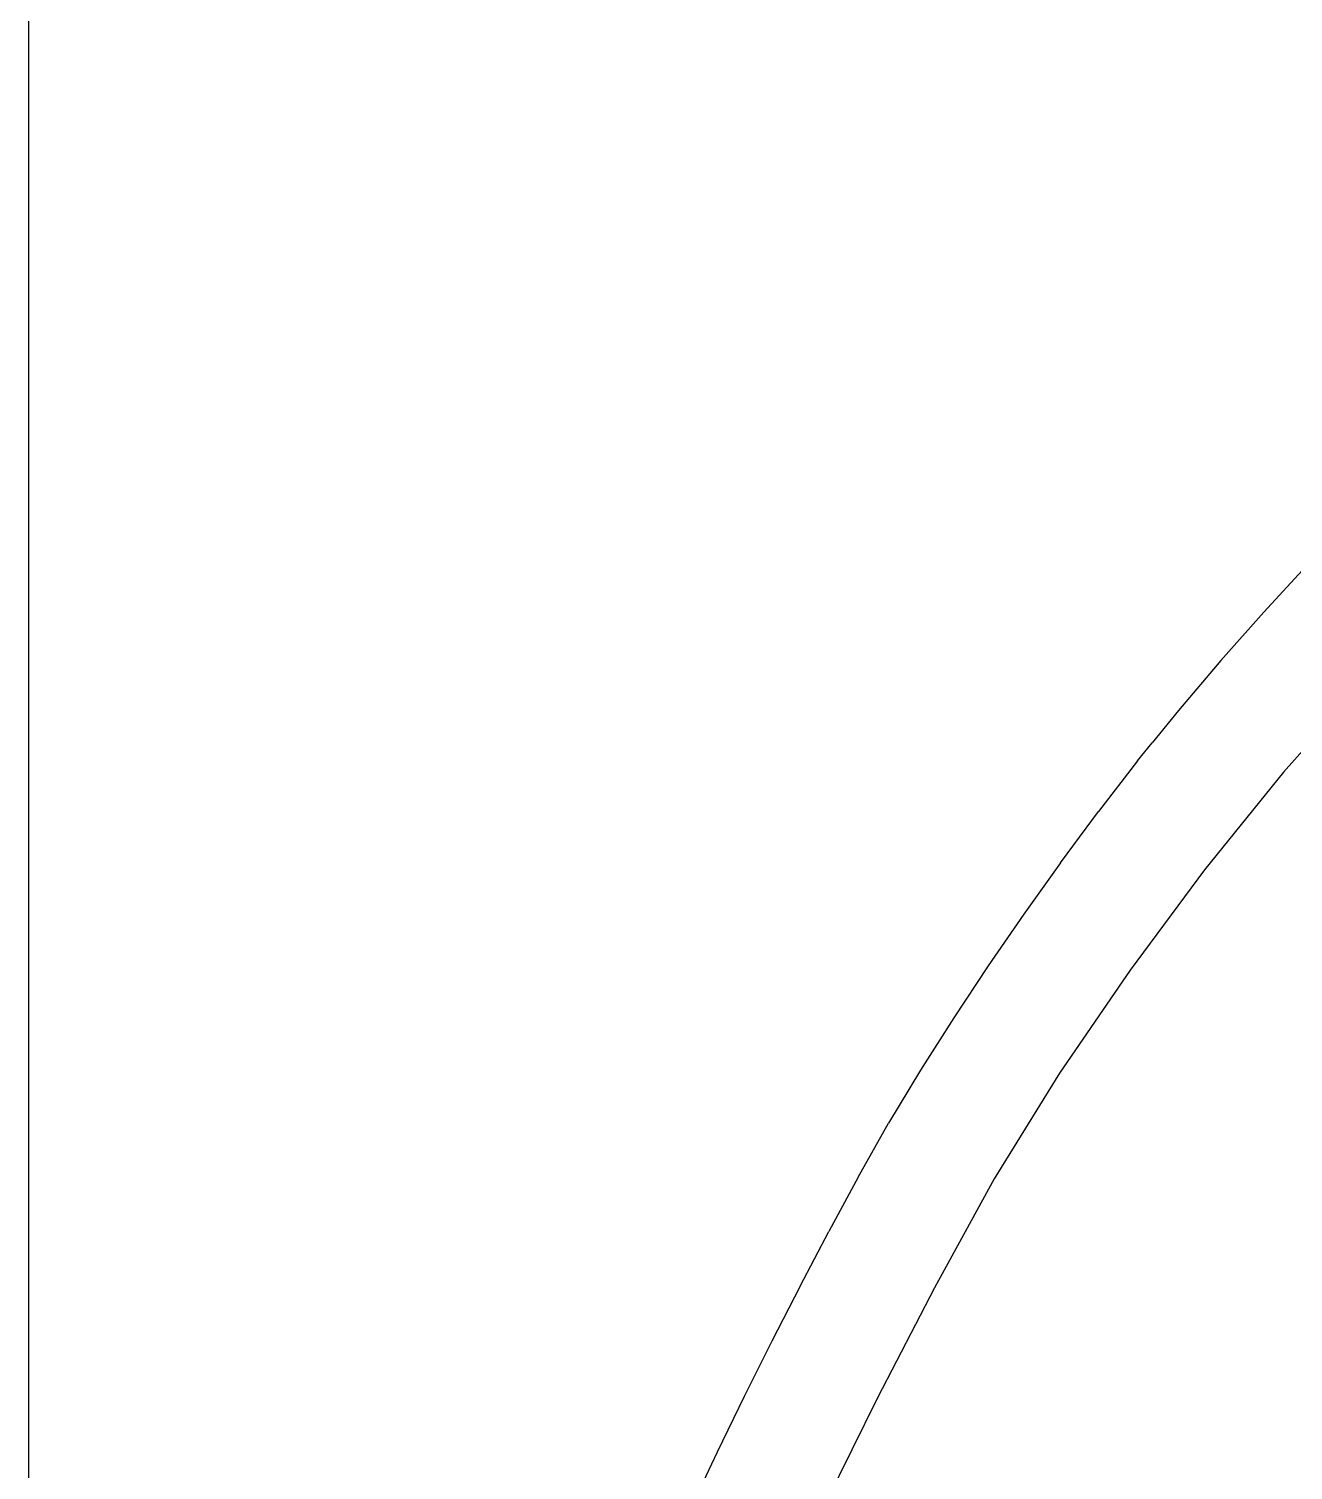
# Model space of a CAD drawing. Header units: millimetres. Extents: x -41292 to 298682, y -22072 to 33155.
# Drawn here: x 29276 to 29729, y 4971 to 5488 of the extents above; entities that cross this region are included whole.
import ezdxf

# ---------------------------------------------------------------- set-up
doc = ezdxf.new("R2010")
doc.units = ezdxf.units.MM

# ---------------------------------------------------------------- blocks, each defined once
blk = doc.blocks.new('AHSISHEUD')
for p, q in [((29903.15, 20180.94), (29903.15, 23658.94)), ((30360.89, 22943.15), (30345.66, 22926.66)), ((30345.66, 22926.66), (30330.27, 22909.31)), ((30330.27, 22909.31), (30315.07, 22891.44)), ((30383.04, 22903.33), (30352.75, 22869.35)), ((30315.07, 22891.44), (30305.7, 22879.82)), ((30300.48, 22873.38), (30305.7, 22879.82)), ((30300.48, 22873.38), (30286.41, 22855.17)), ((30352.75, 22869.35), (30324.39, 22834.34)), ((30272.82, 22836.85), (30286.41, 22855.17)), ((30272.82, 22836.85), (30259.67, 22818.43)), ((30324.39, 22834.34), (30297.74, 22798.38)), ((30259.67, 22818.43), (30246.9, 22799.94)), ((30246.9, 22799.94), (30234.56, 22781.32)), ((30297.74, 22798.38), (30272.53, 22761.48)), ((30234.56, 22781.32), (30222.66, 22762.52)), ((30222.66, 22762.52), (30211.23, 22743.5)), ((30272.53, 22761.48), (30249.04, 22723.52)), ((30200.32, 22724.2), (30211.23, 22743.5)), ((30200.32, 22724.2), (30189.8, 22704.71)), ((30249.04, 22723.52), (30227.63, 22684.52)), ((30179.51, 22685.1), (30189.8, 22704.71)), ((30179.51, 22685.1), (30169.44, 22665.37)), ((30227.63, 22684.52), (30207.31, 22645.07)), ((30169.44, 22665.37), (30159.52, 22645.55)), ((30159.52, 22645.55), (30149.8, 22625.63)), ((30207.31, 22645.07), (30187.58, 22605.27)), ((30149.8, 22625.63), (30143.74, 22612.72))]:
    blk.add_line(p, q)

msp = doc.modelspace()

# ---------------------------------------------------------------- block references
msp.add_blockref('AHSISHEUD', (-627.37, -17648.09))

doc.saveas('drawing.dxf')
